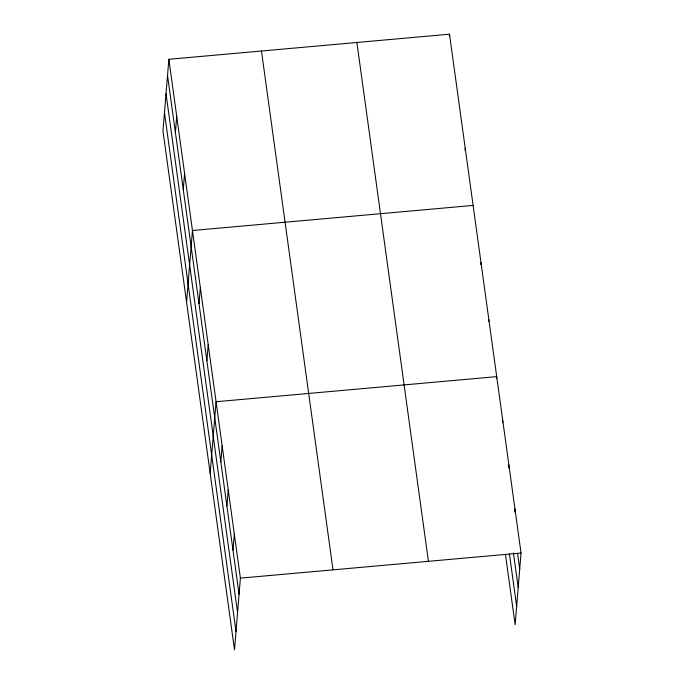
<?xml version="1.0" encoding="UTF-8"?>
<svg xmlns="http://www.w3.org/2000/svg" width="684" height="684" viewBox="0 0 684 684"><rect width="100%" height="100%" fill="white"/><g stroke="black" fill="none" stroke-linecap="round" stroke-linejoin="round"><path stroke-width="1.03" d="M168.854 59.294L162.963 130.96L234.501 649.8L240.392 578.134L168.854 59.294L449.499 34.2L521.037 553.04L515.146 624.706L505.442 554.356M175.403 132.474L176.72 116.365M183.269 189.545L184.595 173.437M186.57 302.183L192.46 230.508L473.106 205.414M199.01 303.687L200.335 287.588M206.876 360.759L208.201 344.659M210.176 473.396L216.067 401.73L496.712 376.636L496.55 378.645M220.829 461.931L222.146 445.831M226.908 506.032L228.234 489.932M232.987 550.133L234.313 534.033M449.337 36.209L449.499 34.2M465.077 150.36L465.24 148.343M480.809 264.503L480.98 262.485M488.684 321.574L488.846 319.565M502.629 422.746L502.791 420.737M508.631 467.856L508.879 464.838M514.71 511.957L514.958 508.939M240.392 578.134L521.037 553.04M517.54 553.39L519.712 569.139M513.428 552.826L518.207 587.479M509.418 553.869L516.651 606.366M356.886 42.485L428.423 561.316M261.468 51.018L333.005 569.849M167.529 75.402L239.067 594.234M166.024 93.734L237.562 612.573M164.468 112.629L236.006 631.46"/></g></svg>
